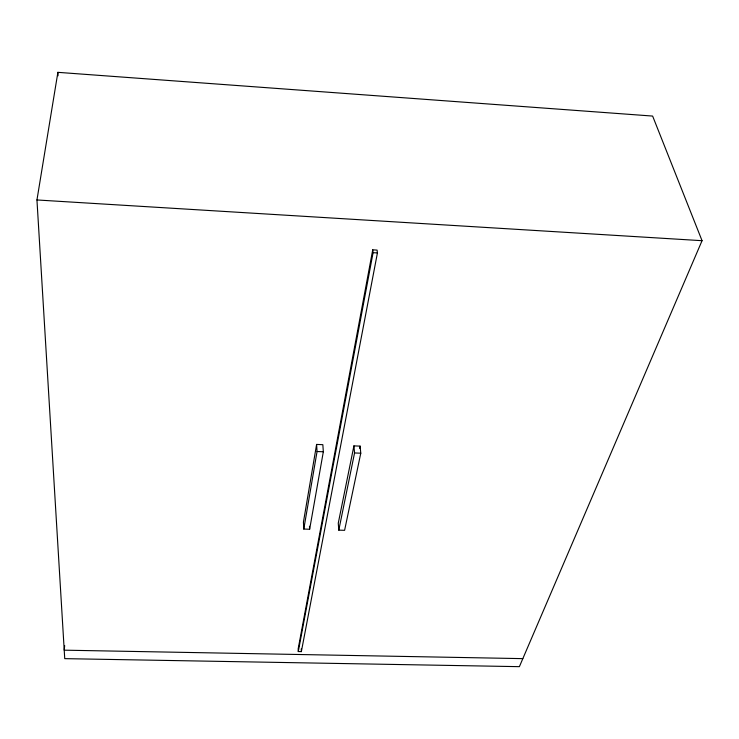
<?xml version="1.0" encoding="UTF-8"?>
<svg xmlns="http://www.w3.org/2000/svg" width="739" height="739" viewBox="0 0 739 739"><rect width="100%" height="100%" fill="white"/><g stroke="black" fill="none" stroke-linecap="round" stroke-linejoin="round"><path stroke-width="1.11" d="M64.681 645.6L64.219 650.172L522.824 658.634M36.95 199.964L57.891 72.339L652.629 116.069L702.05 240.692L519.388 666.661L64.736 658.643L36.95 199.964L702.05 240.692M316.606 444.425L303.433 522.085L303.794 529.059L309.641 529.244L323.331 451.76L322.841 444.675L316.606 444.425L317.059 451.52L303.794 529.059M372.733 249.837L298.168 648.888L298.288 651.539L301.364 651.604L377.426 252.932L377.075 250.096L372.733 249.837L373.075 252.683L298.288 651.539M353.916 445.885L338.268 523.175L338.795 530.14L344.605 530.316L360.78 453.201L360.105 446.125L353.916 445.885L354.554 452.961L338.795 530.14M359.644 448.361L360.105 446.125M317.059 451.52L323.331 451.76M354.554 452.961L360.78 453.201M373.075 252.683L377.426 252.932M309.475 526.251L309.641 529.244M301.244 648.944L301.364 651.604M57.891 72.339L58.03 75.794"/></g></svg>
